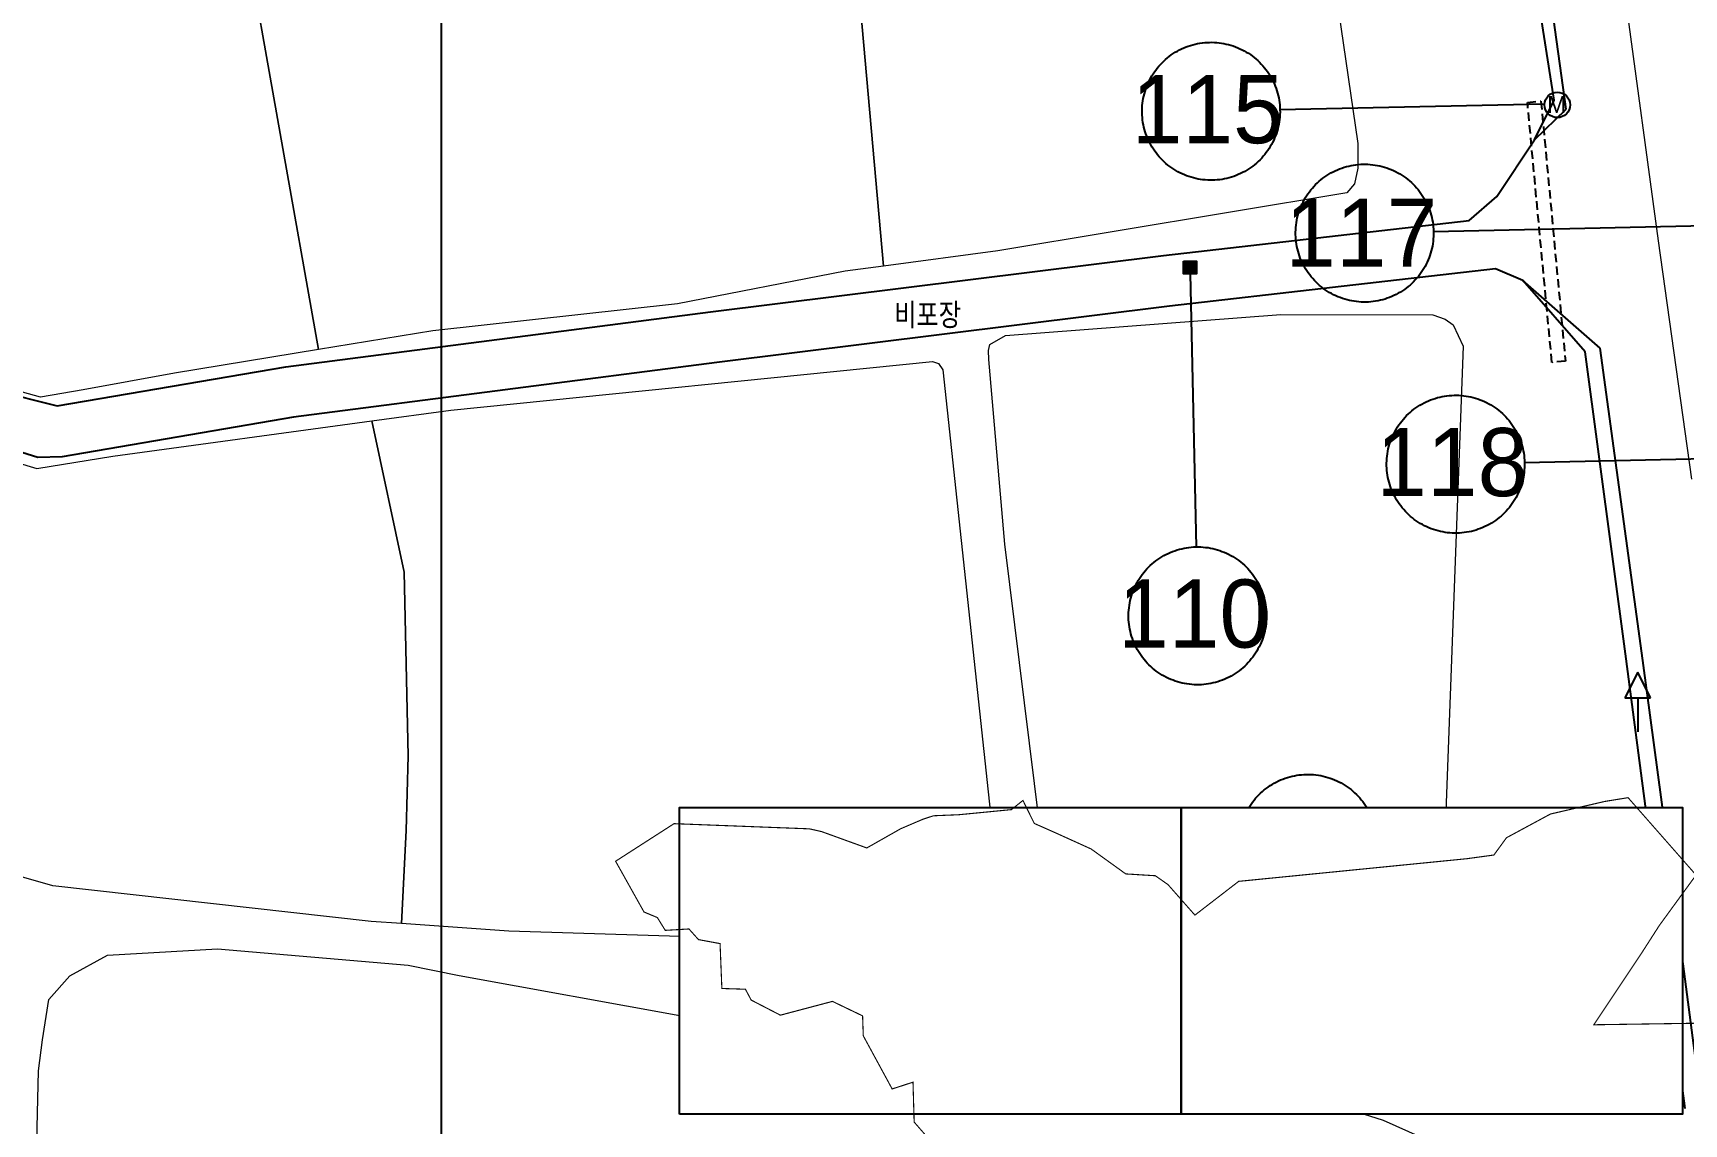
# Model space of a CAD drawing. Extents: x 296690 to 298491, y 586647 to 587790.
# Drawn here: x 297035.7 to 297132.7, y 587098.1 to 587162.2 of the extents above; entities that cross this region are included whole.
import ezdxf
from ezdxf.enums import TextEntityAlignment as Align

# ---------------------------------------------------------------- set-up
doc = ezdxf.new("R2010")
doc.units = 0
doc.header["$MEASUREMENT"] = 0
doc.set_wipeout_variables(frame=1)
doc.linetypes.add('DASHED', pattern=[0.75, 0.5, -0.25])
doc.linetypes.add('PHANTOM2', pattern=[1.25, 0.625, -0.125, 0.125, -0.125, 0.125, -0.125])
for name, color, linetype in [('_0넘버링', 7, 'Continuous'), ('_조사구역', 6, 'Continuous'), ('도로_비포장', 27, 'Continuous'), ('도로_아스콘', 1, 'Continuous'), ('반사경', 1, 'Continuous'), ('수로(관)', 144, 'DASHED'), ('전력주', 2, 'Continuous'), ('주의표지판', 1, 'Continuous'), ('지형_상단', 7, 'SUNGJEULTO'), ('집수맨홀', 144, 'Continuous')]:
    doc.layers.add(name, color=color, linetype=linetype)
for name, color, linetype, lineweight in [('바닥재질', 254, 'Continuous', 20), ('밭', 3, 'Continuous', 18), ('중앙선', 2, 'Continuous', 18)]:
    doc.layers.add(name, color=color, linetype=linetype, lineweight=lineweight)
doc.styles.add('GHS', font='simplex.shx', dxfattribs={"bigfont": 'ngsw.shx'})
doc.styles.add('JKS_FONT', font='', dxfattribs={"height": 1.5})
doc.styles.add('sks-ghs', font='romans.shx', dxfattribs={"bigfont": 'ghs.shx'})
doc.styles.get("Standard").update_dxf_attribs({"font": 'NGULIM.TTF'})
doc.styles.get('JKS_FONT').set_extended_font_data('Expo M')
doc.linetypes.add('SUNGJEULTO', pattern='A,0.25,["|",sks-ghs,S=0.3,R=0,X=0.5,Y=0.1],0.55,["|",sks-ghs,S=0.15,R=0,X=0.5,Y=0.05],0.25', length=1.05)

# ---------------------------------------------------------------- blocks, each defined once
blk = doc.blocks.new('반사경')
at = {"layer": '반사경'}
blk.add_circle((0, 0), 0.75, dxfattribs=at)
blk.add_text('M', height=1, dxfattribs=at).set_placement((-0.595, -0.485))
blk = doc.blocks.new('집수맨홀')
at = {"layer": '집수맨홀'}
blk.add_lwpolyline([(-0.368, 0.371), (0.382, 0.371), (0.382, -0.379), (-0.368, -0.379)], close=True, dxfattribs=at)
at = {"layer": '집수맨홀', "color": 251}
for points in [[(-0.368, 0.296), (0.382, 0.296)], [(-0.368, 0.221), (0.382, 0.221)], [(-0.368, 0.146), (0.382, 0.146)], [(-0.368, 0.071), (0.382, 0.071)], [(-0.368, -0.004), (0.382, -0.004)], [(-0.368, -0.079), (0.382, -0.079)], [(-0.368, -0.154), (0.382, -0.154)], [(-0.368, -0.229), (0.382, -0.229)], [(-0.368, -0.304), (0.382, -0.304)]]:
    blk.add_lwpolyline(points, dxfattribs=at)
blk = doc.blocks.new('주의표지판')
at = {"layer": '주의표지판'}
for points in [[(0, 3.5), (-0.75, 2)], [(0.75, 2), (0, 3.5)], [(-0.75, 2), (0.75, 2)], [(0, 2), (0, 0)]]:
    blk.add_lwpolyline(points, dxfattribs=at)
blk = doc.blocks.new('전력주')
at = {"layer": '전력주'}
blk.add_circle((0, 0), 0.75, dxfattribs=at)
at = {"layer": '전력주', "style": 'GHS'}
blk.add_text('E', height=1, rotation=359.99952, dxfattribs=at).set_placement((-0.496, -0.477))

msp = doc.modelspace()

# ---------------------------------------------------------------- linework, layer by layer
msp.add_lwpolyline([(297059.725, 587049.974), (297059.725, 587324.974), (297509.725, 587324.974), (297509.725, 587049.974), (297059.725, 587049.974)])
at = {"layer": '_0넘버링', "linetype": 'Continuous'}
for p, q in [((297124.504, 587158.016), (297108.966, 587157.683)), ((297135.392, 587150.897), (297117.983, 587150.524)), ((297103.692, 587148.045), (297104.036, 587132.011)), ((297138.041, 587137.269), (297123.327, 587136.954)), ((297130.978, 587114.972), (297115.051, 587114.631)), ((297130.953, 587104.563), (297095.344, 587103.799))]:
    msp.add_line(p, q, dxfattribs=at)
for points in [[(297100.868, 587157.509), (297100.867, 587157.65), (297100.872, 587157.792), (297100.881, 587157.933), (297100.895, 587158.073), (297100.914, 587158.213), (297100.938, 587158.353), (297100.967, 587158.491), (297101.001, 587158.629), (297101.039, 587158.765), (297101.082, 587158.899), (297101.13, 587159.032), (297101.183, 587159.163), (297101.24, 587159.293), (297101.301, 587159.42), (297101.367, 587159.545), (297101.437, 587159.668), (297101.512, 587159.788), (297101.59, 587159.906), (297101.673, 587160.02), (297101.759, 587160.132), (297101.85, 587160.241), (297101.944, 587160.346), (297102.042, 587160.448), (297102.143, 587160.547), (297102.248, 587160.642), (297102.356, 587160.733), (297102.467, 587160.821), (297102.581, 587160.904), (297102.698, 587160.984), (297102.817, 587161.059), (297102.939, 587161.13), (297103.064, 587161.197), (297103.191, 587161.26), (297103.32, 587161.318), (297103.451, 587161.371), (297103.583, 587161.42), (297103.718, 587161.464), (297103.853, 587161.504), (297103.99, 587161.539), (297104.128, 587161.568), (297104.268, 587161.594), (297104.408, 587161.614), (297104.548, 587161.629), (297104.689, 587161.64), (297104.83, 587161.645), (297104.972, 587161.646), (297105.113, 587161.641), (297105.254, 587161.632), (297105.395, 587161.618), (297105.535, 587161.599), (297105.674, 587161.575), (297105.812, 587161.546), (297105.95, 587161.512), (297106.086, 587161.474), (297106.22, 587161.431), (297106.353, 587161.383), (297106.485, 587161.33), (297106.614, 587161.273), (297106.741, 587161.212), (297106.867, 587161.146), (297106.989, 587161.076), (297107.109, 587161.001), (297107.227, 587160.923), (297107.342, 587160.84), (297107.453, 587160.754), (297107.562, 587160.663), (297107.668, 587160.569), (297107.77, 587160.471), (297107.868, 587160.37), (297107.963, 587160.265), (297108.055, 587160.157), (297108.142, 587160.046), (297108.226, 587159.932), (297108.305, 587159.815), (297108.38, 587159.696), (297108.452, 587159.573), (297108.518, 587159.449), (297108.581, 587159.322), (297108.639, 587159.193), (297108.692, 587159.062), (297108.741, 587158.93), (297108.786, 587158.795), (297108.825, 587158.66), (297108.86, 587158.523), (297108.89, 587158.384), (297108.915, 587158.245), (297108.935, 587158.105), (297108.95, 587157.965), (297108.961, 587157.824), (297108.966, 587157.683), (297108.967, 587157.541), (297108.963, 587157.4), (297108.953, 587157.259), (297108.939, 587157.118), (297108.92, 587156.978), (297108.896, 587156.839), (297108.867, 587156.7), (297108.833, 587156.563), (297108.795, 587156.427), (297108.752, 587156.292), (297108.704, 587156.159), (297108.652, 587156.028), (297108.595, 587155.899), (297108.533, 587155.771), (297108.467, 587155.646), (297108.397, 587155.524), (297108.323, 587155.403), (297108.244, 587155.286), (297108.161, 587155.171), (297108.075, 587155.06), (297107.984, 587154.951), (297107.89, 587154.845), (297107.792, 587154.743), (297107.691, 587154.645), (297107.586, 587154.55), (297107.478, 587154.458), (297107.367, 587154.371), (297107.253, 587154.287), (297107.136, 587154.208), (297107.017, 587154.132), (297106.895, 587154.061), (297106.77, 587153.994), (297106.643, 587153.932), (297106.514, 587153.874), (297106.384, 587153.82), (297106.251, 587153.772), (297106.117, 587153.727), (297105.981, 587153.688), (297105.844, 587153.653), (297105.706, 587153.623), (297105.567, 587153.598), (297105.427, 587153.578), (297105.286, 587153.563), (297105.145, 587153.552), (297105.004, 587153.547), (297104.863, 587153.546), (297104.721, 587153.55), (297104.58, 587153.56), (297104.44, 587153.574), (297104.299, 587153.593), (297104.16, 587153.617), (297104.022, 587153.646), (297103.884, 587153.68), (297103.748, 587153.718), (297103.614, 587153.761), (297103.481, 587153.809), (297103.349, 587153.861), (297103.22, 587153.918), (297103.093, 587153.98), (297102.968, 587154.046), (297102.845, 587154.116), (297102.725, 587154.19), (297102.607, 587154.269), (297102.493, 587154.352), (297102.381, 587154.438), (297102.272, 587154.529), (297102.167, 587154.623), (297102.065, 587154.721), (297101.966, 587154.822), (297101.871, 587154.927), (297101.78, 587155.034), (297101.692, 587155.146), (297101.609, 587155.26), (297101.529, 587155.376), (297101.454, 587155.496), (297101.383, 587155.618), (297101.316, 587155.743), (297101.253, 587155.87), (297101.195, 587155.998), (297101.142, 587156.129), (297101.093, 587156.262), (297101.049, 587156.396), (297101.009, 587156.532), (297100.974, 587156.669), (297100.944, 587156.807), (297100.919, 587156.946), (297100.899, 587157.086), (297100.884, 587157.227), (297100.873, 587157.368), (297100.868, 587157.509)], [(297109.885, 587150.35), (297109.884, 587150.492), (297109.889, 587150.633), (297109.898, 587150.774), (297109.912, 587150.915), (297109.931, 587151.055), (297109.955, 587151.194), (297109.984, 587151.332), (297110.018, 587151.47), (297110.056, 587151.606), (297110.099, 587151.74), (297110.147, 587151.873), (297110.2, 587152.005), (297110.257, 587152.134), (297110.318, 587152.261), (297110.384, 587152.386), (297110.454, 587152.509), (297110.529, 587152.629), (297110.607, 587152.747), (297110.69, 587152.862), (297110.776, 587152.973), (297110.867, 587153.082), (297110.961, 587153.187), (297111.059, 587153.289), (297111.16, 587153.388), (297111.265, 587153.483), (297111.373, 587153.574), (297111.484, 587153.662), (297111.598, 587153.745), (297111.715, 587153.825), (297111.834, 587153.9), (297111.956, 587153.972), (297112.081, 587154.038), (297112.208, 587154.101), (297112.337, 587154.159), (297112.468, 587154.212), (297112.6, 587154.261), (297112.734, 587154.305), (297112.87, 587154.345), (297113.007, 587154.38), (297113.145, 587154.41), (297113.285, 587154.435), (297113.424, 587154.455), (297113.565, 587154.47), (297113.706, 587154.481), (297113.847, 587154.486), (297113.989, 587154.487), (297114.13, 587154.482), (297114.271, 587154.473), (297114.412, 587154.459), (297114.552, 587154.44), (297114.691, 587154.416), (297114.829, 587154.387), (297114.967, 587154.353), (297115.103, 587154.315), (297115.237, 587154.272), (297115.37, 587154.224), (297115.502, 587154.171), (297115.631, 587154.114), (297115.758, 587154.053), (297115.883, 587153.987), (297116.006, 587153.917), (297116.126, 587153.843), (297116.244, 587153.764), (297116.359, 587153.681), (297116.47, 587153.595), (297116.579, 587153.504), (297116.684, 587153.41), (297116.787, 587153.312), (297116.885, 587153.211), (297116.98, 587153.106), (297117.071, 587152.998), (297117.159, 587152.887), (297117.242, 587152.773), (297117.322, 587152.656), (297117.397, 587152.537), (297117.469, 587152.415), (297117.535, 587152.29), (297117.598, 587152.163), (297117.656, 587152.034), (297117.709, 587151.903), (297117.758, 587151.771), (297117.803, 587151.637), (297117.842, 587151.501), (297117.877, 587151.364), (297117.907, 587151.226), (297117.932, 587151.087), (297117.952, 587150.947), (297117.967, 587150.806), (297117.978, 587150.665), (297117.983, 587150.524), (297117.984, 587150.382), (297117.979, 587150.241), (297117.97, 587150.1), (297117.956, 587149.959), (297117.937, 587149.819), (297117.913, 587149.68), (297117.884, 587149.542), (297117.85, 587149.404), (297117.812, 587149.268), (297117.769, 587149.134), (297117.721, 587149.001), (297117.669, 587148.869), (297117.612, 587148.74), (297117.55, 587148.613), (297117.484, 587148.488), (297117.414, 587148.365), (297117.34, 587148.245), (297117.261, 587148.127), (297117.178, 587148.012), (297117.092, 587147.901), (297117.001, 587147.792), (297116.907, 587147.687), (297116.809, 587147.585), (297116.708, 587147.486), (297116.603, 587147.391), (297116.495, 587147.3), (297116.384, 587147.212), (297116.27, 587147.129), (297116.153, 587147.049), (297116.034, 587146.974), (297115.912, 587146.903), (297115.787, 587146.836), (297115.66, 587146.773), (297115.531, 587146.715), (297115.401, 587146.662), (297115.268, 587146.613), (297115.134, 587146.569), (297114.998, 587146.529), (297114.861, 587146.494), (297114.723, 587146.464), (297114.584, 587146.439), (297114.444, 587146.419), (297114.303, 587146.404), (297114.162, 587146.393), (297114.021, 587146.388), (297113.879, 587146.387), (297113.738, 587146.392), (297113.597, 587146.401), (297113.456, 587146.415), (297113.316, 587146.434), (297113.177, 587146.458), (297113.039, 587146.487), (297112.901, 587146.521), (297112.765, 587146.559), (297112.631, 587146.602), (297112.498, 587146.65), (297112.366, 587146.703), (297112.237, 587146.76), (297112.11, 587146.821), (297111.985, 587146.887), (297111.862, 587146.957), (297111.742, 587147.032), (297111.624, 587147.11), (297111.51, 587147.193), (297111.398, 587147.279), (297111.289, 587147.37), (297111.184, 587147.464), (297111.082, 587147.562), (297110.983, 587147.663), (297110.888, 587147.768), (297110.797, 587147.876), (297110.709, 587147.987), (297110.626, 587148.101), (297110.546, 587148.218), (297110.471, 587148.337), (297110.4, 587148.459), (297110.333, 587148.584), (297110.27, 587148.711), (297110.212, 587148.84), (297110.159, 587148.971), (297110.11, 587149.103), (297110.066, 587149.237), (297110.026, 587149.373), (297109.991, 587149.51), (297109.961, 587149.648), (297109.936, 587149.788), (297109.916, 587149.927), (297109.901, 587150.068), (297109.89, 587150.209), (297109.885, 587150.35)], [(297115.229, 587136.78), (297115.228, 587136.921), (297115.233, 587137.063), (297115.242, 587137.204), (297115.256, 587137.344), (297115.275, 587137.484), (297115.299, 587137.624), (297115.328, 587137.762), (297115.362, 587137.899), (297115.4, 587138.035), (297115.443, 587138.17), (297115.491, 587138.303), (297115.543, 587138.434), (297115.6, 587138.564), (297115.662, 587138.691), (297115.728, 587138.816), (297115.798, 587138.939), (297115.872, 587139.059), (297115.951, 587139.177), (297116.034, 587139.291), (297116.12, 587139.403), (297116.211, 587139.512), (297116.305, 587139.617), (297116.403, 587139.719), (297116.504, 587139.818), (297116.609, 587139.913), (297116.717, 587140.004), (297116.828, 587140.092), (297116.942, 587140.175), (297117.059, 587140.255), (297117.178, 587140.33), (297117.3, 587140.401), (297117.425, 587140.468), (297117.552, 587140.531), (297117.681, 587140.589), (297117.811, 587140.642), (297117.944, 587140.691), (297118.078, 587140.735), (297118.214, 587140.775), (297118.351, 587140.809), (297118.489, 587140.839), (297118.628, 587140.864), (297118.768, 587140.885), (297118.909, 587140.9), (297119.05, 587140.91), (297119.191, 587140.916), (297119.333, 587140.916), (297119.474, 587140.912), (297119.615, 587140.903), (297119.756, 587140.889), (297119.896, 587140.869), (297120.035, 587140.845), (297120.173, 587140.817), (297120.311, 587140.783), (297120.447, 587140.745), (297120.581, 587140.701), (297120.714, 587140.654), (297120.846, 587140.601), (297120.975, 587140.544), (297121.102, 587140.483), (297121.227, 587140.417), (297121.35, 587140.347), (297121.47, 587140.272), (297121.588, 587140.194), (297121.703, 587140.111), (297121.814, 587140.024), (297121.923, 587139.934), (297122.028, 587139.84), (297122.13, 587139.742), (297122.229, 587139.641), (297122.324, 587139.536), (297122.415, 587139.428), (297122.503, 587139.317), (297122.586, 587139.203), (297122.666, 587139.086), (297122.741, 587138.966), (297122.812, 587138.844), (297122.879, 587138.72), (297122.942, 587138.593), (297123, 587138.464), (297123.053, 587138.333), (297123.102, 587138.201), (297123.146, 587138.066), (297123.186, 587137.931), (297123.221, 587137.793), (297123.251, 587137.655), (297123.276, 587137.516), (297123.296, 587137.376), (297123.311, 587137.236), (297123.322, 587137.095), (297123.327, 587136.954), (297123.328, 587136.812), (297123.323, 587136.671), (297123.314, 587136.53), (297123.3, 587136.389), (297123.281, 587136.249), (297123.257, 587136.11), (297123.228, 587135.971), (297123.194, 587135.834), (297123.156, 587135.698), (297123.113, 587135.563), (297123.065, 587135.43), (297123.012, 587135.299), (297122.955, 587135.17), (297122.894, 587135.042), (297122.828, 587134.917), (297122.758, 587134.795), (297122.683, 587134.674), (297122.605, 587134.557), (297122.522, 587134.442), (297122.436, 587134.33), (297122.345, 587134.222), (297122.251, 587134.116), (297122.153, 587134.014), (297122.052, 587133.916), (297121.947, 587133.821), (297121.839, 587133.729), (297121.728, 587133.642), (297121.614, 587133.558), (297121.497, 587133.479), (297121.378, 587133.403), (297121.256, 587133.332), (297121.131, 587133.265), (297121.004, 587133.203), (297120.875, 587133.145), (297120.744, 587133.091), (297120.612, 587133.042), (297120.478, 587132.998), (297120.342, 587132.959), (297120.205, 587132.924), (297120.067, 587132.894), (297119.927, 587132.869), (297119.788, 587132.849), (297119.647, 587132.833), (297119.506, 587132.823), (297119.365, 587132.817), (297119.223, 587132.817), (297119.082, 587132.821), (297118.941, 587132.831), (297118.8, 587132.845), (297118.66, 587132.864), (297118.521, 587132.888), (297118.383, 587132.917), (297118.245, 587132.95), (297118.109, 587132.989), (297117.975, 587133.032), (297117.842, 587133.08), (297117.71, 587133.132), (297117.581, 587133.189), (297117.454, 587133.251), (297117.329, 587133.317), (297117.206, 587133.387), (297117.086, 587133.461), (297116.968, 587133.54), (297116.853, 587133.622), (297116.742, 587133.709), (297116.633, 587133.799), (297116.528, 587133.894), (297116.425, 587133.991), (297116.327, 587134.093), (297116.232, 587134.197), (297116.141, 587134.305), (297116.053, 587134.416), (297115.97, 587134.53), (297115.89, 587134.647), (297115.815, 587134.767), (297115.743, 587134.889), (297115.677, 587135.014), (297115.614, 587135.14), (297115.556, 587135.269), (297115.503, 587135.4), (297115.454, 587135.533), (297115.41, 587135.667), (297115.37, 587135.803), (297115.335, 587135.94), (297115.305, 587136.078), (297115.28, 587136.217), (297115.26, 587136.357), (297115.245, 587136.498), (297115.234, 587136.639), (297115.229, 587136.78)], [(297100.073, 587127.875), (297100.073, 587128.017), (297100.077, 587128.158), (297100.086, 587128.299), (297100.101, 587128.44), (297100.12, 587128.58), (297100.144, 587128.719), (297100.173, 587128.857), (297100.206, 587128.995), (297100.245, 587129.131), (297100.288, 587129.265), (297100.336, 587129.398), (297100.388, 587129.53), (297100.445, 587129.659), (297100.507, 587129.786), (297100.572, 587129.911), (297100.643, 587130.034), (297100.717, 587130.154), (297100.796, 587130.272), (297100.878, 587130.387), (297100.965, 587130.498), (297101.055, 587130.607), (297101.15, 587130.712), (297101.247, 587130.814), (297101.349, 587130.913), (297101.453, 587131.008), (297101.561, 587131.099), (297101.672, 587131.187), (297101.786, 587131.27), (297101.903, 587131.35), (297102.023, 587131.425), (297102.145, 587131.497), (297102.27, 587131.563), (297102.396, 587131.626), (297102.525, 587131.684), (297102.656, 587131.737), (297102.789, 587131.786), (297102.923, 587131.83), (297103.059, 587131.87), (297103.196, 587131.905), (297103.334, 587131.935), (297103.473, 587131.96), (297103.613, 587131.98), (297103.754, 587131.995), (297103.895, 587132.006), (297104.036, 587132.011), (297104.177, 587132.012), (297104.318, 587132.007), (297104.46, 587131.998), (297104.6, 587131.984), (297104.74, 587131.965), (297104.88, 587131.941), (297105.018, 587131.912), (297105.155, 587131.878), (297105.291, 587131.84), (297105.426, 587131.797), (297105.559, 587131.749), (297105.69, 587131.696), (297105.82, 587131.639), (297105.947, 587131.578), (297106.072, 587131.512), (297106.195, 587131.442), (297106.315, 587131.368), (297106.432, 587131.289), (297106.547, 587131.206), (297106.659, 587131.12), (297106.768, 587131.029), (297106.873, 587130.935), (297106.975, 587130.837), (297107.074, 587130.736), (297107.169, 587130.631), (297107.26, 587130.523), (297107.347, 587130.412), (297107.431, 587130.298), (297107.511, 587130.181), (297107.586, 587130.062), (297107.657, 587129.94), (297107.724, 587129.815), (297107.786, 587129.688), (297107.844, 587129.559), (297107.898, 587129.428), (297107.947, 587129.296), (297107.991, 587129.162), (297108.031, 587129.026), (297108.065, 587128.889), (297108.095, 587128.751), (297108.12, 587128.612), (297108.141, 587128.472), (297108.156, 587128.331), (297108.166, 587128.19), (297108.172, 587128.049), (297108.172, 587127.907), (297108.168, 587127.766), (297108.159, 587127.625), (297108.145, 587127.484), (297108.125, 587127.344), (297108.101, 587127.205), (297108.073, 587127.067), (297108.039, 587126.929), (297108, 587126.793), (297107.957, 587126.659), (297107.91, 587126.526), (297107.857, 587126.394), (297107.8, 587126.265), (297107.739, 587126.138), (297107.673, 587126.013), (297107.603, 587125.89), (297107.528, 587125.77), (297107.45, 587125.652), (297107.367, 587125.537), (297107.28, 587125.426), (297107.19, 587125.317), (297107.096, 587125.212), (297106.998, 587125.11), (297106.897, 587125.011), (297106.792, 587124.916), (297106.684, 587124.825), (297106.573, 587124.737), (297106.459, 587124.654), (297106.342, 587124.574), (297106.222, 587124.499), (297106.1, 587124.427), (297105.976, 587124.361), (297105.849, 587124.298), (297105.72, 587124.24), (297105.589, 587124.187), (297105.456, 587124.138), (297105.322, 587124.094), (297105.186, 587124.054), (297105.049, 587124.019), (297104.911, 587123.989), (297104.772, 587123.964), (297104.632, 587123.944), (297104.492, 587123.929), (297104.351, 587123.918), (297104.209, 587123.913), (297104.068, 587123.912), (297103.927, 587123.917), (297103.786, 587123.926), (297103.645, 587123.94), (297103.505, 587123.959), (297103.366, 587123.983), (297103.227, 587124.012), (297103.09, 587124.046), (297102.954, 587124.084), (297102.819, 587124.127), (297102.686, 587124.175), (297102.555, 587124.228), (297102.426, 587124.285), (297102.298, 587124.346), (297102.173, 587124.412), (297102.05, 587124.482), (297101.93, 587124.556), (297101.813, 587124.635), (297101.698, 587124.718), (297101.586, 587124.804), (297101.478, 587124.895), (297101.372, 587124.989), (297101.27, 587125.087), (297101.172, 587125.188), (297101.077, 587125.293), (297100.985, 587125.401), (297100.898, 587125.512), (297100.814, 587125.626), (297100.735, 587125.743), (297100.659, 587125.862), (297100.588, 587125.984), (297100.521, 587126.109), (297100.459, 587126.236), (297100.401, 587126.365), (297100.347, 587126.496), (297100.298, 587126.628), (297100.254, 587126.762), (297100.215, 587126.898), (297100.18, 587127.035), (297100.15, 587127.173), (297100.125, 587127.312), (297100.105, 587127.452), (297100.089, 587127.593), (297100.079, 587127.734), (297100.073, 587127.875)], [(297106.551, 587114.511), (297106.551, 587114.652), (297106.555, 587114.793), (297106.564, 587114.935), (297106.579, 587115.075), (297106.598, 587115.215), (297106.622, 587115.355), (297106.651, 587115.493), (297106.684, 587115.63), (297106.723, 587115.766), (297106.766, 587115.901), (297106.814, 587116.034), (297106.866, 587116.165), (297106.923, 587116.295), (297106.984, 587116.422), (297107.05, 587116.547), (297107.121, 587116.67), (297107.195, 587116.79), (297107.274, 587116.907), (297107.356, 587117.022), (297107.443, 587117.134), (297107.533, 587117.243), (297107.627, 587117.348), (297107.725, 587117.45), (297107.826, 587117.549), (297107.931, 587117.644), (297108.039, 587117.735), (297108.15, 587117.822), (297108.264, 587117.906), (297108.381, 587117.986), (297108.501, 587118.061), (297108.623, 587118.132), (297108.747, 587118.199), (297108.874, 587118.261), (297109.003, 587118.319), (297109.134, 587118.373), (297109.267, 587118.422), (297109.401, 587118.466), (297109.537, 587118.506), (297109.674, 587118.54), (297109.812, 587118.57), (297109.951, 587118.595), (297110.091, 587118.616), (297110.231, 587118.631), (297110.372, 587118.641), (297110.514, 587118.647), (297110.655, 587118.647), (297110.796, 587118.643), (297110.937, 587118.634), (297111.078, 587118.619), (297111.218, 587118.6), (297111.357, 587118.576), (297111.496, 587118.548), (297111.633, 587118.514), (297111.769, 587118.475), (297111.904, 587118.432), (297112.037, 587118.384), (297112.168, 587118.332), (297112.298, 587118.275), (297112.425, 587118.214), (297112.55, 587118.148), (297112.673, 587118.078), (297112.793, 587118.003), (297112.91, 587117.924), (297113.025, 587117.842), (297113.137, 587117.755), (297113.245, 587117.665), (297113.351, 587117.571), (297113.453, 587117.473), (297113.552, 587117.372), (297113.647, 587117.267), (297113.738, 587117.159), (297113.825, 587117.048), (297113.909, 587116.934), (297113.988, 587116.817), (297114.064, 587116.697), (297114.135, 587116.575), (297114.202, 587116.451), (297114.264, 587116.324), (297114.322, 587116.195), (297114.376, 587116.064), (297114.425, 587115.931), (297114.469, 587115.797), (297114.508, 587115.661), (297114.543, 587115.524), (297114.573, 587115.386), (297114.598, 587115.247), (297114.618, 587115.107), (297114.634, 587114.967), (297114.644, 587114.826), (297114.65, 587114.684), (297114.65, 587114.543), (297114.646, 587114.402), (297114.637, 587114.261), (297114.622, 587114.12), (297114.603, 587113.98), (297114.579, 587113.841), (297114.55, 587113.702), (297114.517, 587113.565), (297114.478, 587113.429), (297114.435, 587113.294), (297114.387, 587113.161), (297114.335, 587113.03), (297114.278, 587112.901), (297114.216, 587112.773), (297114.151, 587112.648), (297114.08, 587112.525), (297114.006, 587112.405), (297113.927, 587112.288), (297113.845, 587112.173), (297113.758, 587112.061), (297113.668, 587111.953), (297113.574, 587111.847), (297113.476, 587111.745), (297113.374, 587111.646), (297113.27, 587111.551), (297113.162, 587111.46), (297113.051, 587111.373), (297112.937, 587111.289), (297112.82, 587111.21), (297112.7, 587111.134), (297112.578, 587111.063), (297112.454, 587110.996), (297112.327, 587110.934), (297112.198, 587110.876), (297112.067, 587110.822), (297111.934, 587110.773), (297111.8, 587110.729), (297111.664, 587110.69), (297111.527, 587110.655), (297111.389, 587110.625), (297111.25, 587110.6), (297111.11, 587110.58), (297110.97, 587110.564), (297110.829, 587110.554), (297110.687, 587110.548), (297110.546, 587110.548), (297110.405, 587110.552), (297110.264, 587110.561), (297110.123, 587110.576), (297109.983, 587110.595), (297109.843, 587110.619), (297109.705, 587110.648), (297109.568, 587110.681), (297109.432, 587110.72), (297109.297, 587110.763), (297109.164, 587110.811), (297109.033, 587110.863), (297108.903, 587110.92), (297108.776, 587110.982), (297108.651, 587111.047), (297108.528, 587111.118), (297108.408, 587111.192), (297108.291, 587111.271), (297108.176, 587111.353), (297108.064, 587111.44), (297107.956, 587111.53), (297107.85, 587111.624), (297107.748, 587111.722), (297107.649, 587111.824), (297107.554, 587111.928), (297107.463, 587112.036), (297107.376, 587112.147), (297107.292, 587112.261), (297107.213, 587112.378), (297107.137, 587112.498), (297107.066, 587112.62), (297106.999, 587112.744), (297106.937, 587112.871), (297106.879, 587113), (297106.825, 587113.131), (297106.776, 587113.264), (297106.732, 587113.398), (297106.693, 587113.534), (297106.658, 587113.671), (297106.628, 587113.809), (297106.603, 587113.948), (297106.582, 587114.088), (297106.567, 587114.229), (297106.557, 587114.37), (297106.551, 587114.511)], [(297086.844, 587103.679), (297086.844, 587103.821), (297086.848, 587103.962), (297086.858, 587104.103), (297086.872, 587104.244), (297086.891, 587104.384), (297086.915, 587104.523), (297086.944, 587104.661), (297086.977, 587104.799), (297087.016, 587104.935), (297087.059, 587105.069), (297087.107, 587105.202), (297087.159, 587105.334), (297087.216, 587105.463), (297087.278, 587105.59), (297087.344, 587105.715), (297087.414, 587105.838), (297087.488, 587105.958), (297087.567, 587106.076), (297087.649, 587106.19), (297087.736, 587106.302), (297087.826, 587106.411), (297087.921, 587106.516), (297088.018, 587106.618), (297088.12, 587106.717), (297088.224, 587106.812), (297088.332, 587106.903), (297088.443, 587106.991), (297088.557, 587107.074), (297088.674, 587107.154), (297088.794, 587107.229), (297088.916, 587107.3), (297089.041, 587107.367), (297089.167, 587107.43), (297089.296, 587107.488), (297089.427, 587107.541), (297089.56, 587107.59), (297089.694, 587107.634), (297089.83, 587107.674), (297089.967, 587107.709), (297090.105, 587107.739), (297090.244, 587107.764), (297090.384, 587107.784), (297090.525, 587107.799), (297090.666, 587107.81), (297090.807, 587107.815), (297090.948, 587107.816), (297091.09, 587107.811), (297091.231, 587107.802), (297091.371, 587107.788), (297091.511, 587107.769), (297091.651, 587107.745), (297091.789, 587107.716), (297091.926, 587107.682), (297092.062, 587107.644), (297092.197, 587107.601), (297092.33, 587107.553), (297092.461, 587107.5), (297092.591, 587107.443), (297092.718, 587107.382), (297092.843, 587107.316), (297092.966, 587107.246), (297093.086, 587107.171), (297093.204, 587107.093), (297093.318, 587107.01), (297093.43, 587106.924), (297093.539, 587106.833), (297093.644, 587106.739), (297093.746, 587106.641), (297093.845, 587106.54), (297093.94, 587106.435), (297094.031, 587106.327), (297094.119, 587106.216), (297094.202, 587106.102), (297094.282, 587105.985), (297094.357, 587105.866), (297094.428, 587105.744), (297094.495, 587105.619), (297094.558, 587105.492), (297094.616, 587105.363), (297094.669, 587105.232), (297094.718, 587105.1), (297094.762, 587104.965), (297094.802, 587104.83), (297094.836, 587104.693), (297094.866, 587104.555), (297094.891, 587104.415), (297094.912, 587104.276), (297094.927, 587104.135), (297094.937, 587103.994), (297094.943, 587103.853), (297094.943, 587103.711), (297094.939, 587103.57), (297094.93, 587103.429), (297094.916, 587103.288), (297094.896, 587103.148), (297094.872, 587103.009), (297094.844, 587102.871), (297094.81, 587102.733), (297094.772, 587102.597), (297094.728, 587102.463), (297094.681, 587102.33), (297094.628, 587102.198), (297094.571, 587102.069), (297094.51, 587101.942), (297094.444, 587101.816), (297094.374, 587101.694), (297094.299, 587101.574), (297094.221, 587101.456), (297094.138, 587101.341), (297094.051, 587101.23), (297093.961, 587101.121), (297093.867, 587101.016), (297093.769, 587100.913), (297093.668, 587100.815), (297093.563, 587100.72), (297093.455, 587100.629), (297093.344, 587100.541), (297093.23, 587100.458), (297093.113, 587100.378), (297092.993, 587100.303), (297092.871, 587100.231), (297092.747, 587100.165), (297092.62, 587100.102), (297092.491, 587100.044), (297092.36, 587099.991), (297092.228, 587099.942), (297092.093, 587099.897), (297091.957, 587099.858), (297091.82, 587099.823), (297091.682, 587099.793), (297091.543, 587099.768), (297091.403, 587099.748), (297091.263, 587099.733), (297091.122, 587099.722), (297090.98, 587099.717), (297090.839, 587099.716), (297090.698, 587099.721), (297090.557, 587099.73), (297090.416, 587099.744), (297090.276, 587099.763), (297090.137, 587099.787), (297089.998, 587099.816), (297089.861, 587099.85), (297089.725, 587099.888), (297089.59, 587099.931), (297089.457, 587099.979), (297089.326, 587100.031), (297089.197, 587100.088), (297089.069, 587100.15), (297088.944, 587100.216), (297088.822, 587100.286), (297088.701, 587100.36), (297088.584, 587100.439), (297088.469, 587100.522), (297088.357, 587100.608), (297088.249, 587100.699), (297088.143, 587100.793), (297088.041, 587100.891), (297087.943, 587100.992), (297087.848, 587101.097), (297087.756, 587101.205), (297087.669, 587101.316), (297087.585, 587101.43), (297087.506, 587101.547), (297087.43, 587101.666), (297087.359, 587101.788), (297087.292, 587101.913), (297087.23, 587102.04), (297087.172, 587102.169), (297087.118, 587102.299), (297087.069, 587102.432), (297087.025, 587102.566), (297086.986, 587102.702), (297086.951, 587102.839), (297086.921, 587102.977), (297086.896, 587103.116), (297086.876, 587103.256), (297086.86, 587103.397), (297086.85, 587103.538), (297086.844, 587103.679)]]:
    msp.add_lwpolyline(points, dxfattribs=at)
at = {"layer": '도로_비포장'}
for p, q in [((297120.083, 587151.19), (297121.692, 587152.591)), ((297102.13, 587149.123), (297120.083, 587151.19)), ((297075.524, 587145.807), (297102.13, 587149.123)), ((297121.616, 587148.346), (297102.487, 587146.144)), ((297123.23, 587147.654), (297121.616, 587148.346)), ((297102.487, 587146.144), (297075.901, 587142.831)), ((297050.592, 587142.594), (297075.524, 587145.807)), ((297037.154, 587140.287), (297050.592, 587142.594)), ((297075.901, 587142.831), (297051.038, 587139.626)), ((297032.893, 587141.364), (297037.154, 587140.287)), ((297051.038, 587139.626), (297037.443, 587137.292)), ((297036.022, 587137.261), (297031.594, 587138.624)), ((297037.443, 587137.292), (297036.022, 587137.261))]:
    msp.add_line(p, q, dxfattribs=at)
at = {"layer": '도로_아스콘'}
for p, q in [((297125.763, 587157.721), (297122.937, 587178.135)), ((297123.915, 587155.921), (297125.763, 587157.721)), ((297121.692, 587152.591), (297123.915, 587155.921)), ((297127.772, 587143.675), (297123.23, 587147.654)), ((297130.282, 587125.343), (297127.772, 587143.675)), ((297131.816, 587113.812), (297130.282, 587125.343)), ((297133.759, 587098.994), (297131.816, 587113.812))]:
    msp.add_line(p, q, dxfattribs=at)
at = {"layer": '밭'}
for points in [[(297085.684, 587148.502), (297082.182, 587187.832), (297082.735, 587187.976), (297085.252, 587188.367), (297087.788, 587188.633), (297105.295, 587190.374), (297106.873, 587190.355), (297108.56, 587189.857), (297113.541, 587155.701), (297113.529, 587154.249), (297113.349, 587153.335), (297112.892, 587152.814), (297092.389, 587149.391), (297085.684, 587148.502)], [(297085.684, 587148.502), (297083.437, 587148.205), (297073.578, 587146.288), (297059.224, 587144.702), (297052.513, 587143.601), (297047.994, 587168.989), (297050.273, 587169.942), (297076.497, 587185.944), (297079.978, 587187.261), (297082.182, 587187.832), (297085.684, 587148.502)], [(297052.513, 587143.601), (297044.039, 587142.21), (297038.68, 587141.237), (297036.18, 587140.803), (297034.765, 587141.204), (297033.392, 587141.69), (297032.147, 587142.533), (297031.254, 587143.294), (297029.278, 587149.999), (297025.585, 587160.728), (297025.582, 587160.989), (297025.811, 587161.465), (297027.132, 587161.721), (297034.809, 587163.471), (297047.994, 587168.989), (297052.513, 587143.601)], [(297117.287, 587107.934), (297115.699, 587107.413), (297097.89, 587107.836), (297097.46, 587107.871), (297096.512, 587108.06), (297095.854, 587108.64), (297095.403, 587111.165), (297092.817, 587132.161), (297091.864, 587143.023), (297091.857, 587143.546), (297091.936, 587143.902), (297092.848, 587144.429), (297109.012, 587145.662), (297117.939, 587145.641), (297118.668, 587145.391), (297119.137, 587145.052), (297119.721, 587143.795), (297118.461, 587110.145), (297118.394, 587109.478), (297118.069, 587108.663), (297117.287, 587107.934)], [(297057.369, 587109.881), (297057.65, 587115.36), (297057.764, 587119.733), (297057.537, 587130.52), (297055.637, 587139.412), (297060.279, 587140.043), (297088.553, 587142.897), (297088.909, 587142.784), (297089.167, 587142.408), (297092.647, 587109.968), (297092.653, 587109.597), (297092.573, 587109.275), (297092.167, 587108.813), (297090.736, 587108.598), (297063.691, 587109.433), (297057.369, 587109.881)], [(297055.637, 587139.412), (297057.537, 587130.52), (297057.764, 587119.733), (297057.65, 587115.36), (297057.369, 587109.881), (297055.6, 587110.006), (297036.897, 587112.093), (297031.068, 587113.762)], [(297031.213, 587138.046), (297035.963, 587136.621), (297040.433, 587137.347), (297055.637, 587139.412)], [(297035.908, 587094.596), (297036.057, 587101.234), (297036.29, 587103.053), (297036.674, 587105.432), (297037.905, 587106.821), (297040.117, 587108.025), (297046.565, 587108.394), (297057.779, 587107.435), (297060.761, 587106.841), (297087.116, 587102.056), (297101.453, 587101.62), (297106.92, 587100.908), (297115.022, 587098.343), (297121.374, 587095.508)]]:
    msp.add_lwpolyline(points, dxfattribs=at)
at = {"layer": '수로(관)'}
msp.add_lwpolyline([(297124.931, 587142.848), (297123.496, 587158.117), (297124.292, 587158.192), (297125.727, 587142.923), (297124.931, 587142.848)], dxfattribs=at)
at = {"layer": '중앙선'}
for p, q in [((297131.195, 587149.996), (297126.018, 587188.162)), ((297133.15, 587135.997), (297131.195, 587149.996))]:
    msp.add_line(p, q, dxfattribs=at)
at = {"layer": '지형_상단'}
for p, q in [((297125.065, 587158.243), (297121.96, 587178.209)), ((297123.915, 587155.921), (297125.065, 587158.243)), ((297126.889, 587143.465), (297123.23, 587147.654)), ((297129.293, 587125.436), (297126.889, 587143.465)), ((297132.767, 587099.032), (297129.293, 587125.436))]:
    msp.add_line(p, q, dxfattribs=at)

# ---------------------------------------------------------------- block references
at = {"layer": '반사경'}
for p in [(297125.252, 587157.972), (297131.168, 587110.97)]:
    msp.add_blockref('반사경', p, dxfattribs=at)
at = {"layer": '전력주'}
msp.add_blockref('전력주', (297131.702, 587104.611), dxfattribs=at)
at = {"layer": '주의표지판'}
msp.add_blockref('주의표지판', (297129.975, 587121.147), dxfattribs=at)
at = {"layer": '집수맨홀'}
msp.add_blockref('집수맨홀', (297103.676, 587148.423), dxfattribs=at)

# ---------------------------------------------------------------- texts
at = {"layer": '_0넘버링', "style": 'JKS_FONT'}
for s, p in [('115', (297104.721, 587157.719)), ('117', (297113.738, 587150.461)), ('118', (297119.082, 587136.99)), ('110', (297103.926, 587128.096)), ('127', (297110.404, 587114.621)), ('129', (297090.697, 587103.79))]:
    msp.add_text(s, height=4, dxfattribs=at).set_placement(p, align=Align.MIDDLE_CENTER)
at = {"layer": '바닥재질', "insert": (297086.303, 587144.846), "char_height": 1.5, "attachment_point": 7, "style": 'GHS'}
msp.add_mtext('비포장', dxfattribs=at)

# ---------------------------------------------------------------- next in the draw order: wipeouts: each hides what was drawn before it
msp.add_wipeout([(297132.612, 587116.694), (297073.703, 587116.694), (297073.703, 587098.694), (297077.205, 587098.694), (297077.205, 587062.694), (297106.659, 587062.694), (297106.659, 587098.694), (297132.612, 587098.694)]).translate(0, 0, 1278)

# ---------------------------------------------------------------- next in the draw order: linework, layer by layer
at = {"elevation": 625}
for points in [[(297073.703, 587098.694), (297073.703, 587116.694), (297103.158, 587116.694), (297103.158, 587098.694), (297073.703, 587098.694)], [(297103.158, 587098.694), (297103.158, 587116.694), (297132.612, 587116.694), (297132.612, 587098.694), (297103.158, 587098.694)]]:
    msp.add_lwpolyline(points, dxfattribs=at)
at = {"layer": '_조사구역', "color": 1, "linetype": 'PHANTOM2', "const_width": 0.0655, "elevation": 1278, "flags": 128}
msp.add_lwpolyline([(297082.686, 587105.316), (297084.455, 587104.465), (297084.496, 587103.293), (297086.191, 587100.173), (297087.415, 587100.57), (297087.483, 587098.227), (297089.565, 587095.84), (297088.906, 587094.653), (297090.571, 587092.419), (297090.837, 587091.576), (297091.538, 587090.416), (297091.589, 587089.775), (297092.061, 587089.226), (297092.246, 587087.937), (297094.194, 587087.47), (297096.071, 587082.981), (297077.453, 587080.99), (297076.934, 587077.706), (297079.04, 587075.7), (297077.068, 587074.351), (297076.298, 587072.938), (297075.66, 587072.03), (297074.894, 587071.222), (297071.455, 587068.656), (297075.393, 587067.178), (297077.679, 587067.909), (297079.268, 587063.814), (297082.135, 587064.72), (297085.463, 587068.881), (297087.323, 587067.42), (297088.296, 587067.275), (297090.667, 587067.216), (297092.084, 587061.058), (297093.773, 587062), (297095.059, 587061.68), (297098.215, 587062.567), (297099.757, 587069.73), (297100.313, 587069.986), (297098.686, 587073.437), (297102.628, 587078.335), (297103.012, 587078.318), (297104.022, 587079.192), (297104.602, 587080.728), (297106.565, 587080.738), (297107.396, 587080.385), (297108.331, 587080.543), (297109.891, 587080.386), (297111.111, 587082.852), (297112.586, 587084.881), (297113.512, 587085.472), (297116.842, 587085.627), (297118.652, 587084.316), (297122.424, 587081.585), (297123.825, 587084.779), (297127.478, 587085.241), (297131.453, 587088.398), (297136.567, 587090.587), (297137.992, 587085.071), (297143.448, 587079.434), (297146.438, 587073.527), (297153.863, 587076.714), (297160.299, 587078.613), (297160.039, 587083.155), (297159.497, 587084.774), (297159.952, 587085.697), (297159.28, 587088.422), (297157.183, 587090.614), (297158.128, 587094.83), (297158.097, 587098.625), (297157.235, 587101.175), (297157.953, 587102.895), (297158.239, 587103.642), (297157.395, 587106.499), (297156.692, 587107.898), (297156.919, 587109.338), (297156.761, 587110.182), (297156.634, 587110.857), (297155.806, 587111.721), (297155.087, 587112.393), (297154.873, 587113.447), (297151.95, 587113.762), (297142.437, 587108.391), (297140.621, 587109.629), (297139.541, 587105.073), (297135.318, 587104.061), (297132.917, 587104.025), (297127.395, 587103.942), (297130.181, 587108.121), (297131.24, 587109.772), (297131.977, 587110.785), (297133.399, 587112.736), (297129.406, 587117.281), (297128.042, 587117.06), (297124.847, 587116.32), (297122.266, 587114.927), (297121.527, 587113.913), (297119.928, 587113.695), (297106.54, 587112.366), (297103.97, 587110.383), (297102.389, 587112.175), (297101.646, 587112.696), (297099.908, 587112.803), (297097.875, 587114.268), (297095.808, 587115.205), (297094.537, 587115.768), (297093.872, 587117.117), (297093.193, 587116.579), (297090.104, 587116.279), (297088.621, 587116.218), (297088.007, 587116.018), (297086.691, 587115.455), (297084.701, 587114.327), (297082.052, 587115.287), (297081.843, 587115.335), (297081.824, 587115.339), (297081.334, 587115.45), (297073.382, 587115.754), (297069.951, 587113.547), (297071.62, 587110.565), (297072.402, 587110.24), (297072.867, 587109.488), (297074.258, 587109.57), (297074.818, 587108.945), (297076.086, 587108.71), (297076.191, 587106.073), (297077.575, 587106.03), (297077.913, 587105.393), (297079.627, 587104.506)], close=True, dxfattribs=at)

doc.saveas('drawing.dxf')
